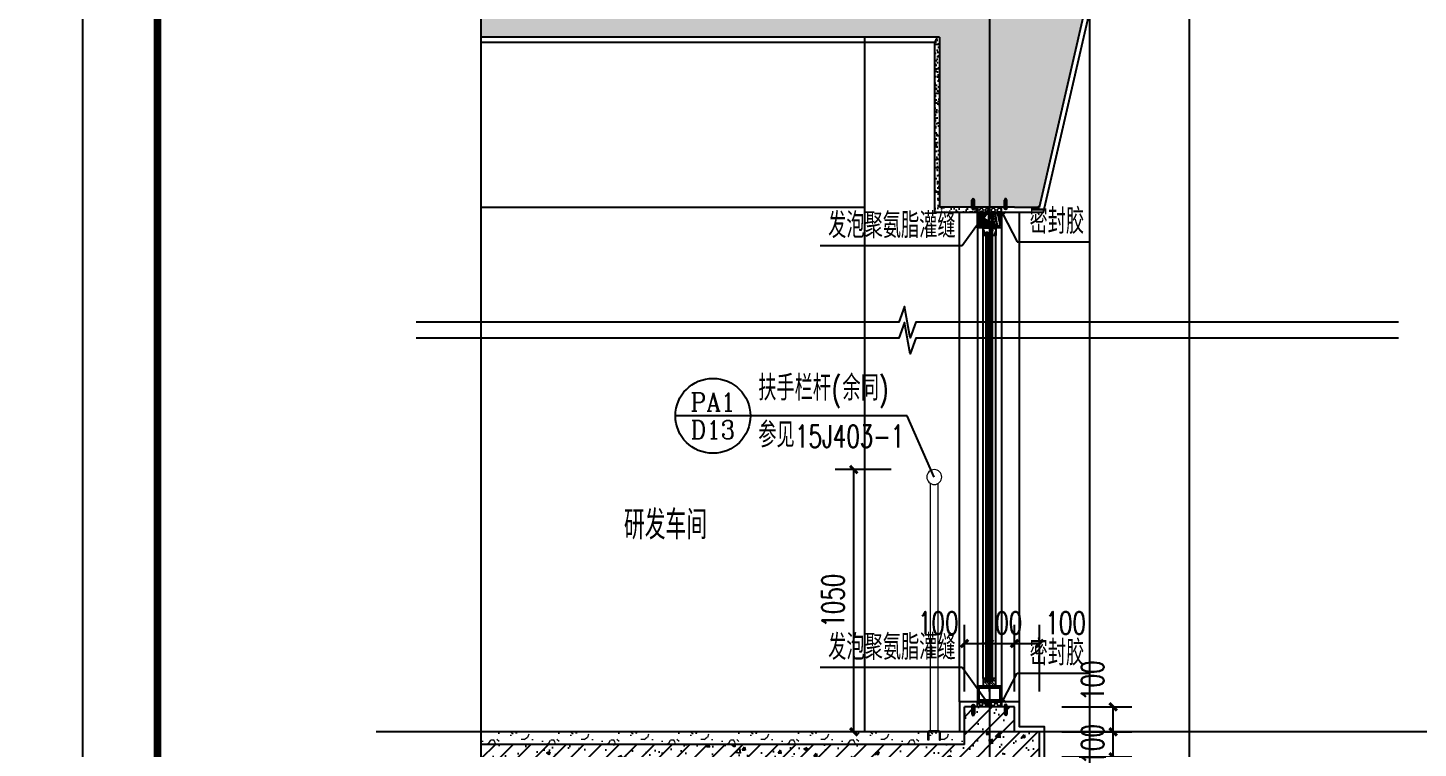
# Model space of a CAD drawing. Extents: x 1738711 to 2346805, y 1189731 to 2516152.
# Drawn here: x 1915434 to 1921000, y 1236429 to 1239312 of the extents above; entities that cross this region are included whole.
import ezdxf
from ezdxf.enums import TextEntityAlignment as Align

# ---------------------------------------------------------------- set-up
doc = ezdxf.new("R2010")
doc.units = 0
doc.header["$LTSCALE"] = 1000
doc.header["$MEASUREMENT"] = 0
for name, color, linetype, lineweight in [('_0', 7, 'Continuous', 25), ('填充', 252, 'Continuous', 5), ('栏杆', 6, 'Continuous', 15)]:
    doc.layers.add(name, color=color, linetype=linetype, lineweight=lineweight)
for name, color, linetype in [('AR-TEXT', 7, 'Continuous'), ('CONTINUOUS', 7, 'Continuous'), ('DIM_IDEN', 3, 'Continuous'), ('DIM_LEAD', 3, 'Continuous'), ('DIM_SYMB', 3, 'Continuous'), ('DOTE', 1, 'Continuous'), ('PUB_DIM', 3, 'Continuous'), ('PUB_HATCH', 8, 'Continuous'), ('PUB_TEXT', 7, 'Continuous'), ('TK', 4, 'Continuous'), ('WALL', 40, 'Continuous'), ('WINDOW', 144, 'Continuous'), ('切线', 35, 'Continuous'), ('看线', 8, 'Continuous'), ('石材', 5, 'Continuous'), ('窗', 125, 'Continuous')]:
    doc.layers.add(name, color=color, linetype=linetype)
doc.styles.add('_TCH_DIM', font='SIMPLEX', dxfattribs={"bigfont": 'GBCBIG'})
doc.styles.add('_TCH_DIM_T3', font='SIMPLEX', dxfattribs={"width": 0.7058823529411765, "bigfont": 'GBCBIG'})
doc.styles.add('_TCH_LABEL', font='COMPLEX', dxfattribs={"bigfont": 'GBCBIG'})
doc.styles.get("Standard").update_dxf_attribs({"font": 'gbenor.shx', "bigfont": 'gbcbig.shx'})
doc.styles.add('宋体', font='SIMSUN.TTF', dxfattribs={"width": 0.75})
doc.dimstyles.new('_TCH_ARCH&&30', dxfattribs={"dimtxt": 89.25, "dimasz": 30, "dimexe": 75, "dimexo": 90, "dimgap": 37.87500000000001, "dimtad": 1, "dimdec": 0, "dimzin": 0, "dimdsep": 46, "dimtxsty": '_TCH_DIM_T3', "dimblk": 'ARCHTICK', "dimcen": 0.09, "dimclrt": 7, "dimazin": 2, "dimtfac": 1, "dimtdec": 0, "dimtix": 1, "dimtmove": 2, "dimatfit": 3, "dimfxl": 20, "dimtolj": 1, "dimtzin": 0, "dimarcsym": 0})
pattern_1 = [(315.0000000000001, (428760250.7150747, -4685236573.939736), (-11.22532015133644, -11.22532015133645), []), (315.0000000000001, (428760250.7150747, -4685236581.877236), (-11.22532015133644, -11.22532015133645), [])]

# ---------------------------------------------------------------- blocks, each defined once
blk = doc.blocks.new('gdfdgdfgdfbvfcxv')
at = {"layer": '填充'}
blk.add_line((264925.1590052751, -67479.48016648996), (264925.1590052751, -67589.48016648996), dxfattribs=at)
for points in [[(264919.1590052751, -67480.48016648996), (264829.4531232436, -67480.48016648996, -0.9999999999998485), (264829.4531232436, -67468.48016648996), (264919.1590052751, -67468.48016648996)], [(264919.1590052751, -67588.48016648996), (264829.4531232436, -67588.48016648996, 0.9999999999998485), (264829.4531232436, -67600.48016648996), (264919.1590052751, -67600.48016648996)]]:
    blk.add_lwpolyline(points, format="xyb", dxfattribs=at)
blk.add_lwpolyline([(264911.1590052752, -67634.48016648996), (264911.1590052752, -67434.48016648996), (264919.1590052752, -67434.48016648996), (264919.1590052752, -67634.48016648996)], close=True, dxfattribs=at)
blk.add_lwpolyline([(264911.1590052752, -67634.48016648996), (264911.1590052752, -67434.48016648996), (264919.1590052752, -67434.48016648996), (264919.1590052752, -67634.48016648996)], close=True, dxfattribs=at)
for centre, radius, start, end in [((264919.1590052751, -67483.27055614023), 4.499999999999999, 318.2387799836532, 90), ((264914.5262376207, -67487.70850220392), 9.195914699028702, 330.319845907807, 59.74924170688854), ((264919.1590052751, -67495.25905565452), 4.499999999999999, 318.2387799836532, 90), ((264919.1590052751, -67501.25330541166), 4.499999999999999, 318.2387799836532, 90), ((264919.1590052751, -67507.24755516881), 4.499999999999999, 318.2387799836532, 90), ((264919.1590052751, -67513.24180492596), 4.499999999999999, 318.2387799836532, 90), ((264919.1590052751, -67519.2360546831), 4.499999999999999, 318.2387799836532, 90), ((264919.1590052751, -67525.23030444025), 4.499999999999999, 318.2387799836532, 90), ((264919.1590052751, -67531.2245541974), 4.499999999999999, 318.2387799836532, 90), ((264919.1590052751, -67537.21880395431), 4.499999999999999, 318.2387799836532, 90), ((264919.1590052751, -67543.21305371169), 4.499999999999999, 318.2387799836532, 90), ((264919.1590052751, -67549.2073034686), 4.499999999999999, 318.2387799836532, 90), ((264919.1590052751, -67555.15057086223), 4.499999999999999, 318.2387799836532, 90), ((264919.1590052751, -67561.14482061937), 4.499999999999999, 318.2387799836532, 90), ((264919.1590052751, -67567.13907037652), 4.499999999999999, 318.2387799836532, 90), ((264919.1590052751, -67573.13332013367), 4.499999999999999, 318.2387799836532, 90), ((264919.1590052751, -67579.12756989081), 4.499999999999999, 318.2387799836532, 90), ((264919.1590052751, -67585.12181964796), 4.499999999999999, 269.9999649152392, 90)]:
    blk.add_arc(centre, radius, start, end, dxfattribs=at)
blk = doc.blocks.new('ghwerGWEGWEGW')
at = {"layer": '栏杆', "color": 6, "ltscale": 100}
for points in [[(2184611.378245345, 1556743.270899873), (2184611.378245345, 1557732.29813776)], [(2184641.378245345, 1556743.270899873), (2184641.378245345, 1557732.29813776)]]:
    blk.add_lwpolyline(points, dxfattribs=at)
blk.add_circle((2184626.378245345, 1557758.278899873), 30, dxfattribs=at)
at = {"layer": 'CONTINUOUS', "xscale": -0.384000000001397, "yscale": 0.384000000001397, "zscale": 0.384000000001397, "rotation": 270}
blk.add_blockref('gdfdgdfgdfbvfcxv', (2210560.670266158, 1455012.393841477), dxfattribs=at)
blk = doc.blocks.new('hrtheraghyra')
at = {"layer": 'WINDOW', "linetype": 'ByBlock'}
for p, q in [((-5, 20.97169877961278), (0, 29.42110927030444)), ((0, 29.42110927030444), (5, 20.97169877961278)), ((-5.930252616293728, -11.95136042498052), (6.0497822817415, -11.95136042498052))]:
    blk.add_line(p, q, dxfattribs=at)
for points in [[(-5, -11.95136042498052), (-5, 20.97169877961278)], [(0, -16.74081518873572), (0, 29.42110927030444)], [(5, -11.95136042498052), (5, 20.97169877961278)]]:
    blk.add_lwpolyline(points, dxfattribs=at)
blk.add_arc((0.05976483272388577, -8.920780394226313), 6.713026468484638, 206.8366017215709, 333.163398278429, dxfattribs=at)
blk = doc.blocks.new('hjashrtahreahe')
at = {"layer": 'TK', "color": 7, "const_width": 25}
blk.add_lwpolyline([(0, 59399.99999995227), (84100.00000001118, 59399.99999995227), (84100.00000001118, 2.328306436538696e-10), (0, 2.328306436538696e-10)], close=True, dxfattribs=at)
at = {"layer": 'TK', "color": 3, "const_width": 100}
blk.add_lwpolyline([(2500, 1000.000000000233), (2500, 58399.99999995227), (83100, 58399.99999995227), (83100, 1000.000000000233)], close=True, dxfattribs=at)
at = {"layer": 'TK', "style": '宋体', "width": 0.75}
for tag, height, p in [('项目负责人', 350, (6002.876253142487, 57088.65345305414)), ('专业负责人', 350, (6002.876253142487, 56223.65609438601)), ('设计人', 350, (6002.876253142487, 55419.42753659142)), ('版号1', 250, (77303.8661832842, 22193.36190201459)), ('时间1', 250, (82405.2941063589, 22193.36190201459)), ('版号2', 250, (77303.8661832842, 21593.36190201459)), ('时间2', 250, (82405.29410635913, 21593.36190201459)), ('版号3', 250, (77303.8661832842, 20993.36190201459)), ('时间3', 250, (82405.29410635913, 20993.36190201459)), ('建筑会签', 0.0001, (78977.87675630674, 2403.160154863494)), ('电气会签', 0.0001, (82127.87534854934, 2403.160154863494)), ('结构会签', 0.0001, (78977.8767563072, 1803.160154863494)), ('暖通会签', 0.0001, (82127.8753485498, 1803.160154863494)), ('给排水会签', 0.0001, (78977.8767563072, 1249.516187148634)), ('智能化会签', 0.0001, (82127.8753485498, 1249.516187148634))]:
    blk.add_attdef(tag, text='', height=height, dxfattribs=at).set_placement(p, align=Align.CENTER)
for tag, p in [('合作设计单位', (80815.87594981166, 48985.89357075351)), ('版号说明1', (79853.87675630674, 22318.17104576505)), ('版号说明2', (79853.87675630674, 21718.17104576505)), ('版号说明3', (79853.87675630674, 21118.17104576505)), ('浙江绿储科技有限公司', (80545.18183652684, 16035.89373564394)), ('百兆瓦级集中式熔盐储能关键', (80545.18183652684, 14953.21188406949)), ('设备研发及制造基地项目', (80545.18183652684, 14603.30029212427)), ('1#研发楼', (80545.18183652684, 13635.89373564394)), ('图名', (80545.18183652684, 12435.89373564371)), ('工程编号', (78977.87675630674, 11460.89373564394)), ('子项编号', (82127.88050491316, 11460.89373564394)), ('建筑', (78977.87675630674, 10710.89373564394)), ('图号', (82127.88050491316, 10710.89373564394)), ('施工图', (78977.87675630674, 9960.893735643942)), ('2023.03', (82127.88050491456, 9960.893735643942)), ('审定', (79352.87675630674, 8460.893735643942)), ('审核', (79352.87675630674, 7710.893735643942)), ('工程负责', (79352.87675630674, 6960.893735643942)), ('专业负责', (79352.87675630674, 6210.893735643942)), ('设计', (79352.87675630674, 5460.893735643942)), ('制图', (79352.87675630674, 4710.893735643942)), ('校对', (79352.87675630674, 3960.893735643942))]:
    blk.add_attdef(tag, text='', height=250, dxfattribs=at).set_placement(p, align=Align.MIDDLE_CENTER)
blk = doc.blocks.new('_ArchTick')
at = {"color": 0, "linetype": 'ByBlock', "const_width": 0.4}
blk.add_lwpolyline([(-0.5, -0.5), (0.5, 0.5)], dxfattribs=at)
blk = doc.blocks.new('*D485')
at = {"layer": 'Defpoints', "color": 0, "transparency": 16777216}
for p in [(1918740.25754869, 1237544.386919201), (1918979.466431425, 1237544.386919201), (1918979.466431425, 1236494.386919201)]:
    blk.add_point(p, dxfattribs=at)
at = {"layer": 'PUB_DIM', "color": 0, "lineweight": -2, "transparency": 16777216}
for p, q in [((1918889.466431425, 1237544.386919201), (1918665.25754869, 1237544.386919201)), ((1918740.25754869, 1236494.386919201), (1918740.25754869, 1237544.386919201)), ((1918889.466431425, 1236494.386919201), (1918665.25754869, 1236494.386919201))]:
    blk.add_line(p, q, dxfattribs=at)
at = {"layer": 'PUB_DIM', "color": 0, "lineweight": -2, "transparency": 16777216, "xscale": 30, "yscale": 30, "zscale": 30}
for p, rotation in [((1918740.25754869, 1237544.386919201), 90), ((1918740.25754869, 1236494.386919201), 270)]:
    blk.add_blockref('_ArchTick', p, dxfattribs=dict(at, rotation=rotation))
at = {"layer": 'PUB_DIM', "color": 7, "transparency": 16777216, "insert": (1918657.757548689, 1237019.386919202), "char_height": 89.25, "attachment_point": 5, "rotation": 90, "style": '_TCH_DIM_T3'}
blk.add_mtext('\\A1;1050', dxfattribs=at)
blk = doc.blocks.new('*D504')
at = {"layer": 'Defpoints', "color": 0, "transparency": 16777216}
for p in [(1919483.662044983, 1236847.668982357), (1919383.662044983, 1236566.186882938), (1919483.662044983, 1236566.186882937)]:
    blk.add_point(p, dxfattribs=at)
at = {"layer": 'PUB_DIM', "color": 0, "lineweight": -2, "transparency": 16777216}
for p, q in [((1919383.662044983, 1236656.186882938), (1919383.662044983, 1236922.668982357)), ((1919483.662044983, 1236656.186882937), (1919483.662044983, 1236922.668982357)), ((1919383.662044983, 1236847.668982357), (1919483.662044983, 1236847.668982357))]:
    blk.add_line(p, q, dxfattribs=at)
at = {"layer": 'PUB_DIM', "color": 0, "lineweight": -2, "transparency": 16777216, "xscale": 30, "yscale": 30, "zscale": 30, "rotation": 180}
blk.add_blockref('_ArchTick', (1919383.662044983, 1236847.668982357), dxfattribs=at)
at = {"layer": 'PUB_DIM', "color": 0, "lineweight": -2, "transparency": 16777216, "xscale": 30, "yscale": 30, "zscale": 30}
blk.add_blockref('_ArchTick', (1919483.662044983, 1236847.668982357), dxfattribs=at)
at = {"layer": 'PUB_DIM', "color": 7, "transparency": 16777216, "insert": (1919588.662044984, 1236930.168982357), "char_height": 89.25, "attachment_point": 5, "style": '_TCH_DIM_T3'}
blk.add_mtext('\\A1;100', dxfattribs=at)
blk = doc.blocks.new('*D505')
at = {"layer": 'Defpoints', "color": 0, "transparency": 16777216}
for p in [(1919383.662044983, 1236847.668982357), (1919283.662044983, 1236566.186882938), (1919383.662044983, 1236566.186882938)]:
    blk.add_point(p, dxfattribs=at)
at = {"layer": 'PUB_DIM', "color": 0, "lineweight": -2, "transparency": 16777216}
for p, q in [((1919283.662044983, 1236656.186882938), (1919283.662044983, 1236922.668982357)), ((1919383.662044983, 1236656.186882938), (1919383.662044983, 1236922.668982357)), ((1919283.662044983, 1236847.668982357), (1919253.662044983, 1236847.668982357)), ((1919283.662044983, 1236847.668982357), (1919383.662044983, 1236847.668982357)), ((1919383.662044983, 1236847.668982357), (1919413.662044983, 1236847.668982357))]:
    blk.add_line(p, q, dxfattribs=at)
at = {"layer": 'PUB_DIM', "color": 0, "lineweight": -2, "transparency": 16777216, "xscale": 30, "yscale": 30, "zscale": 30}
blk.add_blockref('_ArchTick', (1919283.662044983, 1236847.668982357), dxfattribs=at)
at = {"layer": 'PUB_DIM', "color": 0, "lineweight": -2, "transparency": 16777216, "xscale": 30, "yscale": 30, "zscale": 30, "rotation": 180}
blk.add_blockref('_ArchTick', (1919383.662044983, 1236847.668982357), dxfattribs=at)
at = {"layer": 'PUB_DIM', "color": 7, "transparency": 16777216, "insert": (1919333.662044983, 1236930.168982357), "char_height": 89.25, "attachment_point": 5, "style": '_TCH_DIM_T3'}
blk.add_mtext('\\A1;100', dxfattribs=at)
blk = doc.blocks.new('*D506')
at = {"layer": 'Defpoints', "color": 0, "transparency": 16777216}
for p in [(1919283.662044983, 1236847.668982357), (1919183.662044983, 1236566.186882938), (1919283.662044983, 1236566.186882938)]:
    blk.add_point(p, dxfattribs=at)
at = {"layer": 'PUB_DIM', "color": 0, "lineweight": -2, "transparency": 16777216}
for p, q in [((1919183.662044983, 1236656.186882938), (1919183.662044983, 1236922.668982357)), ((1919283.662044983, 1236656.186882938), (1919283.662044983, 1236922.668982357)), ((1919183.662044983, 1236847.668982357), (1919283.662044983, 1236847.668982357))]:
    blk.add_line(p, q, dxfattribs=at)
at = {"layer": 'PUB_DIM', "color": 0, "lineweight": -2, "transparency": 16777216, "xscale": 30, "yscale": 30, "zscale": 30, "rotation": 180}
blk.add_blockref('_ArchTick', (1919183.662044983, 1236847.668982357), dxfattribs=at)
at = {"layer": 'PUB_DIM', "color": 0, "lineweight": -2, "transparency": 16777216, "xscale": 30, "yscale": 30, "zscale": 30}
blk.add_blockref('_ArchTick', (1919283.662044983, 1236847.668982357), dxfattribs=at)
at = {"layer": 'PUB_DIM', "color": 7, "transparency": 16777216, "insert": (1919078.662044984, 1236930.168982358), "char_height": 89.25, "attachment_point": 5, "style": '_TCH_DIM_T3'}
blk.add_mtext('\\A1;100', dxfattribs=at)
blk = doc.blocks.new('*D510')
at = {"layer": 'Defpoints', "color": 0, "transparency": 16777216}
for p in [(1919483.662044983, 1236494.386919202), (1919778.897622323, 1236494.386919202), (1919483.662044983, 1236394.386919202)]:
    blk.add_point(p, dxfattribs=at)
at = {"layer": 'PUB_DIM', "color": 0, "lineweight": -2, "transparency": 16777216}
for p, q in [((1919573.662044983, 1236494.386919202), (1919853.897622323, 1236494.386919202)), ((1919778.897622323, 1236494.386919202), (1919778.897622323, 1236524.386919202)), ((1919778.897622323, 1236394.386919202), (1919778.897622323, 1236494.386919202)), ((1919573.662044983, 1236394.386919202), (1919853.897622323, 1236394.386919202)), ((1919778.897622323, 1236394.386919202), (1919778.897622323, 1236364.386919202))]:
    blk.add_line(p, q, dxfattribs=at)
at = {"layer": 'PUB_DIM', "color": 0, "lineweight": -2, "transparency": 16777216, "xscale": 30, "yscale": 30, "zscale": 30}
for p, rotation in [((1919778.897622323, 1236494.386919202), 270), ((1919778.897622323, 1236394.386919202), 90)]:
    blk.add_blockref('_ArchTick', p, dxfattribs=dict(at, rotation=rotation))
at = {"layer": 'PUB_DIM', "color": 7, "transparency": 16777216, "insert": (1919696.397622322, 1236444.386919202), "char_height": 89.25, "attachment_point": 5, "rotation": 90, "style": '_TCH_DIM_T3'}
blk.add_mtext('\\A1;100', dxfattribs=at)
blk = doc.blocks.new('*D511')
at = {"layer": 'Defpoints', "color": 0, "transparency": 16777216}
for p in [(1919483.662044983, 1236594.386919202), (1919778.897622323, 1236594.386919202), (1919483.662044983, 1236494.386919202)]:
    blk.add_point(p, dxfattribs=at)
at = {"layer": 'PUB_DIM', "color": 0, "lineweight": -2, "transparency": 16777216}
for p, q in [((1919573.662044983, 1236594.386919202), (1919853.897622323, 1236594.386919202)), ((1919778.897622323, 1236494.386919202), (1919778.897622323, 1236594.386919202)), ((1919573.662044983, 1236494.386919202), (1919853.897622323, 1236494.386919202))]:
    blk.add_line(p, q, dxfattribs=at)
at = {"layer": 'PUB_DIM', "color": 0, "lineweight": -2, "transparency": 16777216, "xscale": 30, "yscale": 30, "zscale": 30}
for p, rotation in [((1919778.897622323, 1236594.386919202), 90), ((1919778.897622323, 1236494.386919202), 270)]:
    blk.add_blockref('_ArchTick', p, dxfattribs=dict(at, rotation=rotation))
at = {"layer": 'PUB_DIM', "color": 7, "transparency": 16777216, "insert": (1919696.397622323, 1236699.386919202), "char_height": 89.25, "attachment_point": 5, "rotation": 90, "style": '_TCH_DIM_T3'}
blk.add_mtext('\\A1;100', dxfattribs=at)

msp = doc.modelspace()

# ---------------------------------------------------------------- hatches: boundary and pattern name
at = {"layer": 'PUB_HATCH'}
h = msp.add_hatch(dxfattribs=at)
h.set_pattern_fill('钢筋混凝土', color=256, scale=20, style=0)
h.set_pattern_definition([(45, (-284512.0864629303, -150941.1364600034), (-35.35533905932737, 35.35533905932738), []), (49.99999999999999, (-284512.0864629303, -150941.1364600034), (143.4520365201507, -12.55042699651902), [15, -165]), (355, (-284512.0864629303, -150941.1364600034), (-27.7502667226, 150.4384267400024), [12, -132]), (100.4514, (-284500.1321269303, -150942.1823280034), (115.7018763428043, 137.8879084121907), [12.748038, -140.2284224]), (46.18420000000002, (-284512.0864629303, -150901.1364600034), (213.4482097251289, -33.10380286580362), [22.49999999999998, -247.4999999999999]), (96.6356, (-284494.2991139303, -150903.8951214034), (186.9325411097407, 194.8235741800883), [19.1220576, -210.3426]), (351.1842, (-284512.0864629303, -150901.1364600034), (186.9323890267254, 194.8237201850649), [18, -198]), (21, (-284492.0864629303, -150911.1364600034), (119.3814104236923, -80.52377813306776), [15, -165]), (326.0000000000001, (-284492.0864629303, -150911.1364600034), (48.66306638431634, 145.0300090093706), [12, -132]), (71.4514, (-284482.1380163303, -150917.8467812034), (168.044525716298, 64.50609934199048), [12.748038, -140.2284224]), (37.50000000000001, (-284512.0864629303, -150941.1364600034), (2.431971063458134, 66.5787707662623), [0, -130.4, 0, -134, 0, -132.5]), (7.499999999999999, (-284512.0864629303, -150941.1364600034), (52.61390748842972, 78.88234237647205), [0, -76.39999999999999, 0, -127.4, 0, -50.5]), (327.5, (-284556.6864629303, -150941.1364600034), (106.7644872344818, -4.510974346875951), [0, -50, 0, -156, 0, -207]), (317.5, (-284576.6864629303, -150941.1364600034), (116.6372338684772, 20.02099646646354), [0, -65, 0, -103.6, 0, -147])])
h.paths.add_polyline_path([(1919283.662044981, 1241194.386919201), (1919384.468480035, 1241194.386919201), (1919384.46848003, 1239994.386919202), (1919283.662044981, 1239994.386919202)])
h.paths.add_polyline_path([(1919183.662044989, 1241194.386919201), (1919283.662044981, 1241194.386919201), (1919283.662044981, 1239994.386919202), (1919183.662044983, 1239994.386919202)])
h.paths.add_polyline_path([(1920083.662046233, 1241194.386919203), (1919183.662044989, 1241194.386919201), (1919183.662044995, 1242394.386919201), (1920083.662046233, 1242394.386919202), (1920083.662046233, 1242274.386919202), (1919384.468480041, 1242274.386919201), (1919384.46848004, 1241314.386919201), (1920083.662046233, 1241314.386919201)])
h.paths.add_polyline_path([(1919103.662044983, 1239994.386919202), (1919384.46848003, 1239994.386919202), (1919384.468480027, 1239394.386919201), (1919668.277429981, 1239394.386919201), (1919483.662044981, 1238594.386919201), (1919083.662044981, 1238594.386919201), (1919083.662044981, 1239274.386919201), (1917249.226065625, 1239274.386919201), (1917249.226065625, 1239394.386919202), (1919183.662044981, 1239394.386919193), (1919183.662044983, 1239914.386919202), (1919103.662044983, 1239914.386919202)])
h = msp.add_hatch(dxfattribs=at)
h.set_pattern_fill('碎沙', color=256, scale=10, style=0)
h.set_pattern_definition([(37.50000000000001, (9.313225746154785e-09, 14499.99999999977), (-0.8000156479920251, 24.47066186646712), [0, -19.304, 0, -21.59, 0, -20.6375]), (7.499999999999999, (9.313225746154785e-09, 14499.99999999977), (22.47616415690013, 35.84125502841771), [0, -10.414, 0, -17.399, 0, -6.6675]), (327.5, (-15.62099999068677, 14499.99999999977), (39.5496185120729, 0.071859233927285), [0, -6.35, 0, -22.86, 0, -29.845]), (317.5, (-15.62099999068677, 14499.99999999977), (38.17782262361487, 11.14646616286081), [0, -3.175, 0, -14.986, 0, -17.145])])
h.paths.add_polyline_path([(1919083.662044992, 1239274.386919202), (1919063.662044992, 1239274.386919201), (1919063.662044992, 1238574.386919202), (1919235.662044992, 1238574.386919202), (1919235.662044992, 1238594.386919202), (1919083.662044992, 1238594.386919202)])
h = msp.add_hatch(dxfattribs=at)
h.set_pattern_fill('钢筋混凝土', color=256, scale=20, style=0)
h.set_pattern_definition([(45, (-290464.2626859504, -150941.1364600034), (-35.35533905932737, 35.35533905932738), []), (49.99999999999999, (-290464.2626859504, -150941.1364600034), (143.4520365201507, -12.55042699651902), [15, -165]), (355, (-290464.2626859504, -150941.1364600034), (-27.7502667226, 150.4384267400024), [12, -132]), (100.4514, (-290452.3083499504, -150942.1823280034), (115.7018763428043, 137.8879084121907), [12.748038, -140.2284224]), (46.18420000000002, (-290464.2626859504, -150901.1364600034), (213.4482097251289, -33.10380286580362), [22.49999999999999, -247.4999999999999]), (96.6356, (-290446.4753369504, -150903.8951214034), (186.9325411097407, 194.8235741800883), [19.1220576, -210.3426]), (351.1842, (-290464.2626859504, -150901.1364600034), (186.9323890267254, 194.8237201850649), [18, -198]), (21, (-290444.2626859504, -150911.1364600034), (119.3814104236923, -80.52377813306776), [15, -165]), (326.0000000000001, (-290444.2626859504, -150911.1364600034), (48.66306638431634, 145.0300090093706), [12, -132]), (71.4514, (-290434.3142393504, -150917.8467812034), (168.044525716298, 64.50609934199048), [12.748038, -140.2284224]), (37.50000000000001, (-290464.2626859504, -150941.1364600034), (2.431971063458134, 66.5787707662623), [0, -130.4, 0, -134, 0, -132.5]), (7.499999999999999, (-290464.2626859504, -150941.1364600034), (52.61390748842972, 78.88234237647205), [0, -76.39999999999999, 0, -127.4, 0, -50.5]), (327.5, (-290508.8626859504, -150941.1364600034), (106.7644872344818, -4.510974346875951), [0, -50, 0, -156, 0, -207]), (317.5, (-290528.8626859504, -150941.1364600034), (116.6372338684772, 20.02099646646354), [0, -65, 0, -103.6, 0, -147])])
h.paths.add_polyline_path([(1917249.226065626, 1236444.386919202), (1919183.662044982, 1236444.386919196), (1919183.662044982, 1236594.386919201), (1919384.468480029, 1236594.386919201), (1919384.468480029, 1236494.386919201), (1919483.662044982, 1236494.386919201), (1919483.662044982, 1236394.386919201), (1919383.662044982, 1236394.386919201), (1919383.662044982, 1235894.386919201), (1919483.662044983, 1235894.386919202), (1919483.662044983, 1235794.386919201), (1919383.662044983, 1235794.386919201), (1919383.662044983, 1235694.386919201), (1919083.662044982, 1235694.386919201), (1919083.662044983, 1236324.386919201), (1917249.226065626, 1236324.386919201)])
at = {"layer": '填充'}
h = msp.add_hatch(dxfattribs=at)
h.set_pattern_fill('HONEY', color=256, scale=5, angle=-180, style=0)
h.set_pattern_definition([(179.9999999999999, (298671.6620449806, 2430608.886919201), (-11.90625, -6.874074999999996), [7.9375, -15.875]), (299.9999999999999, (298671.6620449806, 2430608.886919201), (11.90624857751951, -6.87407746380848), [7.9375, -15.875]), (240, (298671.6620449806, 2430608.886919201), (-1.422480491156399e-06, -13.74815246380847), [-15.875, 7.9375])])
h.paths.add_polyline_path([(1919235.662044981, 1238574.386919201), (1919331.662044981, 1238574.386919201), (1919331.662044981, 1238594.386919201), (1919235.662044981, 1238594.386919201)])
h = msp.add_hatch(dxfattribs=at)
h.set_pattern_fill('STEEL', color=256, scale=10, angle=-180, style=0)
h.set_pattern_definition(pattern_1)
h.paths.add_polyline_path([(1919242.862044969, 1238518.499518574), (1919324.462044933, 1238518.499518574), (1919324.462044933, 1238562.564512432), (1919331.662044981, 1238555.124080837), (1919331.662044981, 1238511.299518765), (1919238.861416795, 1238511.299518765), (1919235.662044981, 1238514.731899441), (1919235.662044981, 1238574.386919201), (1919313.021668592, 1238574.386919201), (1919319.989006975, 1238567.186919392), (1919242.862044969, 1238567.186919392)])
h = msp.add_hatch(dxfattribs=at)
h.set_pattern_fill('STEEL', color=256, scale=10, angle=-180, style=0)
h.set_pattern_definition(pattern_1)
h.paths.add_polyline_path([(1919282.045937517, 1238481.299518765), (1919289.062044957, 1238481.299518765), (1919289.062044957, 1238493.299518765), (1919296.262044945, 1238493.299518765), (1919296.262044945, 1238481.299518765), (1919309.462044933, 1238481.299518765), (1919309.462044933, 1238511.299518765), (1919282.045937517, 1238511.299518765)])
h.paths.add_polyline_path([(1919257.862044969, 1238481.299518765), (1919269.862044969, 1238481.299518765), (1919269.862044969, 1238493.299518765), (1919277.062044957, 1238493.299518765), (1919277.062044957, 1238481.299518765), (1919282.045937517, 1238481.299518765), (1919282.045937517, 1238511.299518765), (1919257.862044969, 1238511.299518765)])
h = msp.add_hatch(dxfattribs=at)
h.set_pattern_fill('STEEL', color=256, scale=10, angle=-180, style=0)
h.set_pattern_definition([(134.9999999999999, (2163687.240009169, -77717.92036133958), (11.22532015133644, 11.22532015133644), []), (134.9999999999999, (2163687.240009169, -77709.98286133958), (11.22532015133644, 11.22532015133644), [])])
h.paths.add_polyline_path([(1919242.862044076, 1236670.274319828), (1919324.462044041, 1236670.274319828), (1919324.462044041, 1236626.20932597), (1919331.662044088, 1236633.649757565), (1919331.662044088, 1236677.474319637), (1919238.861415903, 1236677.474319637), (1919235.662044088, 1236674.041938961), (1919235.662044088, 1236614.386919201), (1919313.021667699, 1236614.386919201), (1919319.989006083, 1236621.58691901), (1919242.862044076, 1236621.58691901)])
h = msp.add_hatch(dxfattribs=at)
h.set_pattern_fill('STEEL', color=256, scale=10, angle=-180, style=0)
h.set_pattern_definition([(135, (185963.8144371314, 4303651.417775334), (11.22532015133644, 11.22532015133645), []), (135, (185963.8144371314, 4303659.355275334), (11.22532015133644, 11.22532015133645), [])])
h.paths.add_polyline_path([(1919282.045936625, 1236707.474319637), (1919289.062044065, 1236707.474319637), (1919289.062044065, 1236695.474319637), (1919296.262044053, 1236695.474319637), (1919296.262044053, 1236707.474319637), (1919309.462044041, 1236707.474319637), (1919309.462044041, 1236677.474319637), (1919282.045936625, 1236677.474319637)])
h.paths.add_polyline_path([(1919257.862044076, 1236707.474319637), (1919269.862044076, 1236707.474319637), (1919269.862044076, 1236695.474319637), (1919277.062044065, 1236695.474319637), (1919277.062044065, 1236707.474319637), (1919282.045936625, 1236707.474319637), (1919282.045936625, 1236677.474319637), (1919257.862044076, 1236677.474319637)])
h = msp.add_hatch(dxfattribs=at)
h.set_pattern_fill('HONEY', color=256, scale=5, angle=-180, style=0)
h.set_pattern_definition([(180.0000000000001, (298671.6620440884, 44579.88691920089), (-11.90625, 6.874074999999996), [7.9375, -15.875]), (60.00000000000005, (298671.6620440884, 44579.88691920089), (11.90624857751951, 6.87407746380848), [7.9375, -15.875]), (120, (298671.6620440884, 44579.88691920089), (-1.422480491156399e-06, 13.74815246380847), [-15.875, 7.9375])])
h.paths.add_polyline_path([(1919235.662044088, 1236614.386919201), (1919331.662044088, 1236614.386919201), (1919331.662044088, 1236594.386919201), (1919235.662044088, 1236594.386919201)])
h = msp.add_hatch(dxfattribs=at)
h.set_pattern_fill('加气混凝土', color=256, scale=20, style=0)
h.set_pattern_definition([(0, (70.8, 2826.799999999767), (120, 240), [0, -240]), (0, (-69.6, 2794.399999999767), (120, 240), [0, -240]), (0, (8.4, 2791.999999999767), (120, 240), [0, -240]), (0, (93.6, 2862.799999999767), (120, 240), [0, -240]), (0, (-6, 2779.999999999767), (120, 240), [0, -240]), (0, (117.6, 3013.999999999767), (120, 240), [0, -240]), (0, (44.40000000000001, 2994.799999999767), (120, 240), [0, -240]), (0, (82.8, 2964.799999999767), (120, 240), [0, -240]), (0, (-112.8, 2959.999999999767), (120, 240), [0, -240]), (0, (4.8, 2949.199999999767), (120, 240), [0, -240]), (0, (-40.8, 2887.999999999767), (120, 240), [0, -240]), (0, (-38.4, 2797.999999999767), (120, 240), [0, -240]), (0, (51.6, 2788.399999999767), (120, 240), [0, -240]), (0, (117.6, 2893.999999999767), (120, 240), [0, -240]), (0, (-106.8, 2856.799999999767), (120, 240), [0, -240]), (0, (-86.4, 2897.599999999767), (120, 240), [0, -240]), (0, (7.199999999999999, 2880.799999999767), (120, 240), [0, -240]), (0, (-26.4, 2845.999999999767), (120, 240), [0, -240]), (0, (-45.59999999999999, 2925.199999999767), (120, 240), [0, -240]), (0, (-15.6, 3015.199999999767), (120, 240), [0, -240]), (0, (-97.2, 2806.399999999767), (120, 240), [0, -240]), (0, (34.8, 2965.999999999767), (120, 240), [0, -240]), (0, (-76.8, 2969.599999999767), (120, 240), [0, -240]), (0, (-96, 3000.799999999767), (120, 240), [0, -240]), (130.601294, (102.8571432, 2938.857142399767), (-599.9999933723939, 720.0000031479067), [10.5366216, -4414.844400000001]), (18.4349488, (85.7142864, 2943.428571199767), (599.9999977872279, 239.9999982292889), [10.842096, -1507.05116]), (90, (85.7142864, 2933.142857599767), (120, 240), [10.2857136, -469.71426]), (161.565051, (96, 2929.714284799767), (-600.0000030210431, 239.9999821089645), [10.842096, -1507.05116]), (53.1301023, (96, 2929.714284799767), (120.000000226848, 239.9999998865759), [11.428572, -1188.5714]), (135, (105.1428576, 2807.428591999767), (-120.0000145064572, 239.9999837580805), [9.697464, -669.12504]), (45, (91.42857120000001, 2807.428591999767), (119.9999992329508, 239.999999031587), [9.697464, -669.12504]), (135, (98.28571439999999, 2800.571431999767), (-120.0000145064572, 239.9999837580805), [9.697464, -669.12504]), (45, (98.28571439999999, 2800.571431999767), (119.9999992329508, 239.999999031587), [9.697464, -669.12504]), (116.565051, (-10.285704, 2968.571429599767), (-2.087719469301419e-05, 479.9999869414082), [12.7775304, -255.5506]), (180, (-15.999984, 2979.999999199767), (-120, 240), [13.7142864, -226.2857]), (63.43494880000001, (-35.42856, 2968.571429599767), (1.086458141230651e-06, 479.9999976745345), [12.7775304, -255.5506]), (116.565051, (-29.71428, 2957.142857599767), (-2.087719469301419e-05, 479.9999869414082), [12.7775304, -255.5506]), (0, (-29.71428, 2957.142857599767), (120, 240), [13.7142864, -226.2857]), (63.43494880000001, (-15.999984, 2957.142857599767), (1.086458141230651e-06, 479.9999976745345), [12.7775304, -255.5506]), (107.102728, (79.99999919999999, 2887.428583999767), (-359.9999862369818, 1200.000001936058), [15.5445384, -6513.161]), (143.972626, (75.4285704, 2902.285714399767), (-2279.999971095236, 1679.999998098534), [15.5445384, -3248.808]), (180, (62.8571424, 2911.428571999767), (-120, 240), [14.8571424, -225.14284]), (36.02737329999999, (35.428572, 2902.285714399767), (2279.999983150636, 1679.999981888878), [15.5445384, -3248.808]), (71.5650511, (30.8571432, 2888.571439999767), (360.0000018481314, 1199.999997933916), [14.4561264, -1503.43712]), (107.102728, (35.428572, 2873.714287999767), (-359.9999862369818, 1200.000001936058), [15.5445384, -6513.161]), (143.972626, (48, 2864.571439999767), (-2279.999971095236, 1679.999998098534), [15.5445384, -3248.808]), (0, (48, 2864.571439999767), (120, 240), [14.8571424, -225.14284]), (36.02737329999999, (62.8571424, 2864.571439999767), (2279.999983150636, 1679.999981888878), [15.5445384, -3248.808]), (71.5650511, (75.4285704, 2873.714287999767), (360.0000018481314, 1199.999997933916), [14.4561264, -1503.43712]), (150.255118, (82.28571360000001, 2999.428570399767), (-360.0000008520545, 239.9999970260078), [9.214008, -1925.72784]), (90, (74.2857144, 2994.857143999767), (120, 240), [9.1428576, -470.8571]), (29.7448813, (74.2857144, 2994.857143999767), (360.0000002120073, 239.9999988791285), [9.214008, -1925.72784]), (116.565051, (26.2857144, 2829.142855999767), (-2.087719469301419e-05, 479.9999869414082), [12.7775304, -255.5506]), (168.690067, (20.5714296, 2840.571439999767), (-1080.00000080124, 239.9999939776436), [11.6549016, -2435.8742]), (41.18592510000001, (0, 2834.857159999767), (2999.999981823463, 2639.999976915367), [12.1487376, -5090.3208]), (90, (0, 2823.428575999767), (120, 240), [11.428572, -468.5714]), (138.814074, (9.1428576, 2815.428583999767), (-2999.999946676086, 2640.00001681452), [12.1487376, -5090.3208]), (16.6992442, (9.1428576, 2815.428583999767), (3959.999970206556, 1199.999987431226), [11.93178, -4999.415]), (60.9453959, (20.5714296, 2818.857151999767), (119.9999996815502, 239.9999978770819), [11.7664344, -4930.1358]), (109.983106, (-74.285712, 2929.714284799767), (-600.0000022599722, 1679.999995554008), [13.3768008, -5604.878999999998]), (155.556045, (-78.857136, 2942.285715199767), (-1560.000005946423, 719.9999850411862), [13.8091944, -5786.052599999999]), (24.4439547, (-103.999992, 2942.285715199767), (1560.000000778191, 719.9999965369605), [13.8091944, -5786.052599999999]), (70.01689340000001, (-108.571416, 2929.714284799767), (600.0000018088572, 1679.99999583229), [13.3768008, -5604.879]), (109.983106, (-103.999992, 2917.142856799767), (-600.0000022599722, 1679.999995554008), [13.3768008, -5604.878999999998]), (160.016893, (-91.428552, 2912.571427999767), (-600.0000003526518, 239.9999890666697), [13.3768008, -2795.751]), (19.9831065, (-91.428552, 2912.571427999767), (599.9999967057635, 239.9999996192112), [13.3768008, -2795.751]), (70.01689340000001, (-78.857136, 2917.142856799767), (600.0000018088572, 1679.99999583229), [13.3768008, -5604.879]), (122.005383, (14.8571424, 2907.999999199767), (-120.000016104588, 239.9999877483145), [10.7816928, -2253.3736]), (18.4349488, (-1.142856, 2913.714286399767), (599.9999977872279, 239.9999982292889), [10.842096, -1507.05116]), (90, (-1.142856, 2903.428570399767), (120, 240), [10.2857136, -469.71426]), (161.565051, (9.1428576, 2899.999999999767), (-600.0000030210431, 239.9999821089645), [10.842096, -1507.05116]), (54.46232220000002, (9.1428576, 2899.999999999767), (839.9999987829037, 1199.999998202426), [9.831228000000001, -4119.2846]), (116.565051, (-54.857136, 2849.714287999767), (-2.087719469301419e-05, 479.9999869414082), [12.7775304, -255.5506]), (180, (-60.571416, 2861.142871999767), (-120, 240), [12.571428, -227.42856]), (59.0362434, (-79.99999199999999, 2849.714287999767), (120.0000003906126, 239.999998835111), [13.3278912, -2785.528799999999]), (120.963756, (-73.142856, 2838.285727999767), (-120.0000163991858, 239.9999889786399), [13.3278912, -2785.5288]), (0, (-73.142856, 2838.285727999767), (120, 240), [12.571428, -227.42856]), (63.43494880000001, (-60.571416, 2838.285727999767), (1.086458141230651e-06, 479.9999976745345), [12.7775304, -255.5506])])
h.paths.add_polyline_path([(1917249.226065626, 1236494.386919201), (1919183.662044982, 1236494.386919201), (1919183.662044982, 1236444.386919201), (1917249.226065626, 1236444.386919201)])
at = {"layer": '看线'}
h = msp.add_hatch(dxfattribs=at)
h.set_pattern_fill('ANSI31', color=256, style=0)
h.set_pattern_definition([(135, (3526311.896330335, 3317925.386824567), (1.122532015133644, 1.122532015133644), [])])
edge = h.paths.add_edge_path()
edge.add_arc((1919361.857556381, 1238544.191412885), 32.6380913519154, 472.3072523094542, 517.6927477004165)
edge.add_line((1919331.662044981, 1238556.579959828), (1919331.662044981, 1238574.386924703))
edge.add_line((1919331.662044981, 1238574.386924703), (1919349.469009497, 1238574.386924703))
h = msp.add_hatch(dxfattribs=at)
h.set_pattern_fill('ANSI31', color=256, style=0)
h.set_pattern_definition([(225, (3526311.682348291, -842736.6129861639), (1.122532015133644, -1.122532015133644), [])])
edge = h.paths.add_edge_path()
edge.add_arc((1919361.643574814, 1236644.582425518), 32.63809187340612, 202.3072520209649, 247.6927471648823, ccw=False)
edge.add_line((1919331.448062937, 1236632.193878575), (1919331.66204391, 1236614.750178738))
edge.add_line((1919331.66204391, 1236614.750178738), (1919349.255027394, 1236614.3869137))

# ---------------------------------------------------------------- linework, layer by layer
at = {"layer": 'DIM_IDEN'}
for p, q in [((1918326.40585008, 1237759.292039568), (1918026.40585008, 1237759.292039568)), ((1918954.502435927, 1237759.292039568), (1918326.40585008, 1237759.292039568)), ((1919062.728893527, 1237514.386919202), (1918954.502435927, 1237759.292039568))]:
    msp.add_line(p, q, dxfattribs=at)
msp.add_lwpolyline([(1919062.728893527, 1237514.386919202, 1), (1919062.728893527, 1237514.386919202, 1)], format="xyb", close=True, dxfattribs=at)
msp.add_circle((1918176.40585008, 1237759.292039568), 150, dxfattribs=at)
at = {"layer": 'DIM_LEAD'}
for p, q in [((1919280.919644155, 1238588.174231885), (1919173.824516173, 1238439.565997266)), ((1919337.12364879, 1238566.360662459), (1919394.918678105, 1238456.357509501)), ((1919173.824516173, 1238439.565997266), (1918606.22776168, 1238439.565997266)), ((1919394.918678105, 1238456.357509501), (1919683.15301713, 1238456.357509501)), ((1919174.067879091, 1236751.48894243), (1918606.471124599, 1236751.48894243)), ((1919281.163007073, 1236602.880707812), (1919174.067879091, 1236751.48894243)), ((1919337.367011708, 1236618.692090867), (1919395.162041023, 1236728.695243824)), ((1919395.162041023, 1236728.695243824), (1919683.396380048, 1236728.695243824))]:
    msp.add_line(p, q, dxfattribs=at)
at = {"layer": 'DIM_LEAD', "const_width": 12}
msp.add_lwpolyline([(1919284.6709319, 1236598.013011908, 1), (1919277.655082246, 1236607.748403715, 1)], format="xyb", close=True, dxfattribs=at)
at = {"layer": 'DIM_SYMB'}
for points in [[(1917249.226065626, 1221004.491384034), (1917249.226065626, 1231807.875501727), (1917186.226065626, 1231830.805626486), (1917312.226065626, 1231853.022826055), (1917249.226065626, 1231875.375501727), (1917249.226065626, 1242678.75961942)], [(1920921.160501015, 1238134.411093141), (1918988.808804101, 1238134.411093141), (1918965.878679342, 1238071.411093141), (1918943.661479773, 1238197.411093141), (1918921.308804101, 1238134.411093141), (1916988.957107186, 1238134.411093141)], [(1920921.160501015, 1238070.494497598), (1918988.808804101, 1238070.494497598), (1918965.878679342, 1238007.494497598), (1918943.661479773, 1238133.494497598), (1918921.308804101, 1238070.494497598), (1916988.957107186, 1238070.494497598)]]:
    msp.add_lwpolyline(points, dxfattribs=at)
at = {"layer": 'DOTE'}
for p, q in [((1919283.662044982, 1242716.693157102), (1919283.662044982, 1221032.277691007)), ((1922822.800734247, 1236494.386919201), (1916828.324444714, 1236494.386919201))]:
    msp.add_line(p, q, dxfattribs=at)
at = {"layer": 'WALL'}
for p, q in [((1919483.662044981, 1238594.386919201), (1919668.277429982, 1239394.386919201)), ((1919083.662044981, 1239274.386919202), (1917249.226065625, 1239274.386919201)), ((1919083.662044981, 1239274.386919201), (1919083.662044981, 1238594.386919201)), ((1919384.468480023, 1238594.386919201), (1919083.662044981, 1238594.386919202)), ((1919183.662044981, 1238594.386919201), (1919183.66204498, 1238594.386919201)), ((1919384.468480023, 1238594.386919201), (1919483.662044981, 1238594.386919201)), ((1919183.662044982, 1236444.386919202), (1919183.662044983, 1236594.386919201)), ((1919383.662044982, 1236594.386919201), (1919183.662044982, 1236594.386919201)), ((1919384.468480029, 1236494.386919201), (1919384.468480029, 1236594.386919201)), ((1919483.662044982, 1236494.386919201), (1919384.468480029, 1236494.386919201)), ((1919483.662044982, 1236394.386919201), (1919483.662044983, 1236494.386919202)), ((1919183.662044982, 1236444.386919202), (1917249.226065626, 1236444.386919202))]:
    msp.add_line(p, q, dxfattribs=at)
at = {"layer": '切线'}
msp.add_line((1919183.662044982, 1236494.386919201), (1917249.226065626, 1236494.386919201), dxfattribs=at)
for points in [[(1919331.662044981, 1238574.386919201), (1919499.572297379, 1238574.386919201), (1920103.662046235, 1241192.109158777), (1920103.662046235, 1242414.386919202), (1919163.662044995, 1242414.386919201), (1919163.662044983, 1239994.386919202)], [(1917249.226065626, 1239254.386919201), (1919063.662044981, 1239254.3869192), (1919063.66204498, 1238574.386919202), (1919234.065262502, 1238574.386919201)], [(1919235.662044088, 1236614.386919202), (1919163.662044982, 1236614.386919202), (1919163.662044982, 1236494.386919202)], [(1919331.662044985, 1235674.386919202), (1919403.662044985, 1235674.386919202), (1919403.662044985, 1235774.386919202), (1919503.662044985, 1235774.386919202), (1919503.662044986, 1235914.386919202), (1919403.662044986, 1235914.386919202), (1919403.662044985, 1236374.386919202), (1919503.662044985, 1236374.386919201), (1919503.662044985, 1236514.386919202), (1919404.468480031, 1236514.386919202), (1919404.468480032, 1236614.386919202), (1919331.662044091, 1236614.386919202)]]:
    msp.add_lwpolyline(points, dxfattribs=at)
for centre, start, end in [((1919361.857556381, 1238544.191412885), 112.3072760453653, 157.6927138883928), ((1919361.643574337, 1236644.582425518), 202.3510568886747, 247.6927239546347)]:
    msp.add_arc(centre, 32.63809135155627, start, end, dxfattribs=at)
at = {"layer": '看线'}
for p, q in [((1920083.662046235, 1241194.386919203), (1920083.662046235, 1228694.386919201)), ((1919683.662008635, 1239394.386919202), (1919683.662008634, 1236494.386919201)), ((1918783.662044984, 1239274.386919201), (1918783.662044984, 1236494.386919201)), ((1917249.226065625, 1238594.386919202), (1918783.662044982, 1238594.386919202)), ((1919163.662044982, 1236614.386919202), (1919163.662044982, 1238574.386919202)), ((1919404.468480032, 1236614.386919202), (1919404.468480032, 1238574.386919202)), ((1919683.662008635, 1236494.386919202), (1919683.662008634, 1233594.386919201))]:
    msp.add_line(p, q, dxfattribs=at)
at = {"layer": '石材', "const_width": 2}
for points in [[(1919298.694215992, 1238574.386919201), (1919255.772672095, 1238574.386919201), (1919243.41954098, 1238594.386919201), (1919199.682077208, 1238594.386919201)], [(1919268.62987391, 1238574.386919201), (1919311.551417806, 1238574.386919201), (1919323.904548922, 1238594.386919201), (1919367.642012694, 1238594.386919201)], [(1919298.694215099, 1236614.386919201), (1919255.772671203, 1236614.386919201), (1919243.419540088, 1236594.386919201), (1919199.682076315, 1236594.386919201)], [(1919268.629873018, 1236614.386919201), (1919311.551416914, 1236614.386919201), (1919323.904548029, 1236594.386919201), (1919367.642011802, 1236594.386919201)]]:
    msp.add_lwpolyline(points, dxfattribs=at)
at = {"layer": '石材'}
for points in [[(1919235.662044981, 1238574.386919201), (1919331.662044981, 1238574.386919201), (1919331.662044981, 1238594.386919201), (1919235.662044981, 1238594.386919201)], [(1919235.662044088, 1236614.386919201), (1919331.662044088, 1236614.386919201), (1919331.662044088, 1236594.386919201), (1919235.662044088, 1236594.386919201)]]:
    msp.add_lwpolyline(points, close=True, dxfattribs=at)
at = {"layer": '窗', "color": 117}
for p, q in [((1919235.662044029, 1238511.299518765), (1919235.662044029, 1236677.474319637)), ((1919331.662044088, 1238511.299518765), (1919331.662044088, 1236677.474319637)), ((1919269.862044076, 1236707.474319637), (1919269.862044076, 1238481.299518765)), ((1919277.062044065, 1236707.474319637), (1919277.062044065, 1238481.299518765)), ((1919289.062044065, 1236707.474319637), (1919289.062044065, 1238481.299518765)), ((1919296.262044053, 1236707.474319637), (1919296.262044053, 1238481.299518765))]:
    msp.add_line(p, q, dxfattribs=at)
at = {"layer": '窗', "color": 237}
for p, q in [((1919257.862044076, 1236707.474319637), (1919257.862044076, 1238481.299518765)), ((1919309.462044041, 1236707.474319637), (1919309.462044041, 1238481.299518765))]:
    msp.add_line(p, q, dxfattribs=at)
for points in [[(1919331.662044981, 1238511.299518765), (1919235.662044981, 1238511.299518765), (1919235.662044981, 1238574.386919201), (1919331.662044981, 1238574.386919201)], [(1919324.462044933, 1238518.499518574), (1919324.462044933, 1238567.186919392), (1919242.862044969, 1238567.186919392), (1919242.862044969, 1238518.499518574)], [(1919296.262044945, 1238481.299518765), (1919296.262044945, 1238493.299518765), (1919289.062044957, 1238493.299518765), (1919289.062044957, 1238481.299518765), (1919277.062044957, 1238481.299518765), (1919277.062044957, 1238493.299518765), (1919269.862044969, 1238493.299518765), (1919269.862044969, 1238481.299518765), (1919257.862044969, 1238481.299518765), (1919257.862044969, 1238511.299518765), (1919309.462044933, 1238511.299518765), (1919309.462044933, 1238481.299518765)], [(1919331.662044088, 1236677.474319637), (1919235.662044088, 1236677.474319637), (1919235.662044088, 1236614.386919201), (1919331.662044088, 1236614.386919201)], [(1919324.462044041, 1236670.274319828), (1919324.462044041, 1236621.58691901), (1919242.862044076, 1236621.58691901), (1919242.862044076, 1236670.274319828)], [(1919296.262044053, 1236707.474319637), (1919296.262044053, 1236695.474319637), (1919289.062044065, 1236695.474319637), (1919289.062044065, 1236707.474319637), (1919277.062044065, 1236707.474319637), (1919277.062044065, 1236695.474319637), (1919269.862044076, 1236695.474319637), (1919269.862044076, 1236707.474319637), (1919257.862044076, 1236707.474319637), (1919257.862044076, 1236677.474319637), (1919309.462044041, 1236677.474319637), (1919309.462044041, 1236707.474319637)]]:
    msp.add_lwpolyline(points, close=True, dxfattribs=at)
for points in [[(1919331.662044981, 1238511.299518765), (1919331.662044981, 1238574.386919201)], [(1919331.662044088, 1236677.474319637), (1919331.662044088, 1236614.386919201)]]:
    msp.add_lwpolyline(points, dxfattribs=at)

# ---------------------------------------------------------------- block references
at = {"xscale": 0.3, "yscale": 0.3, "zscale": 0.3, "rotation": 270}
for p in [(1897833.103196151, 1243631.556566289), (1915653.103196136, 1243631.556566289)]:
    msp.add_blockref('hjashrtahreahe', p, dxfattribs=at)
at = {"layer": '_0', "xscale": -1}
msp.add_blockref('ghwerGWEGWEGW', (4103689.107138872, -320243.8919806718), dxfattribs=at)
at = {"layer": 'WALL'}
msp.add_blockref('hrtheraghyra', (1919218.531035163, 1238601.006968678), dxfattribs=at)
at = {"layer": 'WALL', "xscale": -1}
msp.add_blockref('hrtheraghyra', (1919348.793054798, 1238601.006968678), dxfattribs=at)
at = {"layer": 'WALL', "xscale": -1, "rotation": 180}
msp.add_blockref('hrtheraghyra', (1919218.531034271, 1236587.766869724), dxfattribs=at)
at = {"layer": 'WALL', "rotation": 180}
msp.add_blockref('hrtheraghyra', (1919348.793053905, 1236587.766869724), dxfattribs=at)

# ---------------------------------------------------------------- texts
at = {"layer": 'AR-TEXT'}
msp.add_text('研发车间', height=115.7446808510638, dxfattribs=at).set_placement((1917820.119008074, 1237265.138786756))
at = {"layer": 'PUB_TEXT', "color": 7, "style": '_TCH_DIM'}
for s, p in [('发泡聚氨脂灌缝', (1918637.72776168, 1238471.065997266)), ('密封胶', (1919443.887059683, 1238487.857509501)), ('扶手栏杆', (1918357.90585008, 1237820.542039568)), ('余同', (1918694.799467101, 1237820.542039568)), ('参见', (1918357.90585008, 1237632.845231057)), ('发泡聚氨脂灌缝', (1918637.971124599, 1236782.98894243)), ('密封胶', (1919444.130422601, 1236760.195243824))]:
    msp.add_text(s, height=101.2765957446808, dxfattribs=at).set_placement(p)
at = {"layer": 'PUB_TEXT', "color": 7, "style": '_TCH_DIM', "width": 0.7058823529411765}
for s, p in [('(', (1918652.799467101, 1237820.542039568)), (')', (1918842.246275612, 1237820.542039568)), ('15J403-1', (1918505.352658591, 1237632.845231057))]:
    msp.add_text(s, height=89.25, dxfattribs=at).set_placement(p)
at = {"layer": 'PUB_TEXT', "color": 7, "style": '_TCH_LABEL'}
for s, height, p, p2 in [('PA1', 72.45658422518304, (1918086.697698182, 1237778.396738901), (1918266.114001978, 1237778.396738901)), ('D13', 73.2403426244387, (1918087.471148322, 1237667.031180428), (1918265.340551838, 1237667.031180428))]:
    msp.add_text(s, height=height, dxfattribs=at).set_placement(p, p2, align=Align.FIT)

# ---------------------------------------------------------------- dimensions: what is measured, and where the dimension line sits
at = {"layer": 'PUB_DIM'}
for p1, p2, distance, picture, middle in [((1918979.466431425, 1236494.386919201), (1918979.466431425, 1237544.386919201), 239.208882734878, '*D485', (1918657.757548689, 1237019.386919202)), ((1919283.662044983, 1236566.186882938), (1919383.662044983, 1236566.186882938), 281.48209941899404, '*D505', (1919333.662044983, 1236930.168982357)), ((1919483.662044983, 1236394.386919202), (1919483.662044983, 1236494.386919202), -295.23557734000497, '*D510', (1919696.397622322, 1236444.386919202))]:
    dim = msp.add_aligned_dim(p1=p1, p2=p2, distance=distance, dimstyle='_TCH_ARCH&&30', dxfattribs=at)
    dim.commit()
    dim.dimension.update_dxf_attribs({"geometry": picture, "text_midpoint": middle})
for base, p1, p2, angle, picture, middle in [((1919283.662044983, 1236847.668982357), (1919183.662044983, 1236566.186882938), (1919283.662044983, 1236566.186882938), 0, '*D506', (1919078.662044984, 1236930.168982358)), ((1919483.662044983, 1236847.668982357), (1919383.662044983, 1236566.186882938), (1919483.662044983, 1236566.186882937), 359.9999999994664, '*D504', (1919588.662044984, 1236930.168982357)), ((1919778.897622323, 1236594.386919202), (1919483.662044983, 1236494.386919202), (1919483.662044983, 1236594.386919202), 90, '*D511', (1919696.397622323, 1236699.386919202))]:
    dim = msp.add_linear_dim(base=base, p1=p1, p2=p2, angle=angle, dimstyle='_TCH_ARCH&&30', dxfattribs=at)
    dim.commit()
    dim.dimension.update_dxf_attribs({"geometry": picture, "text_midpoint": middle, "dimtype": 129})

doc.saveas('drawing.dxf')
